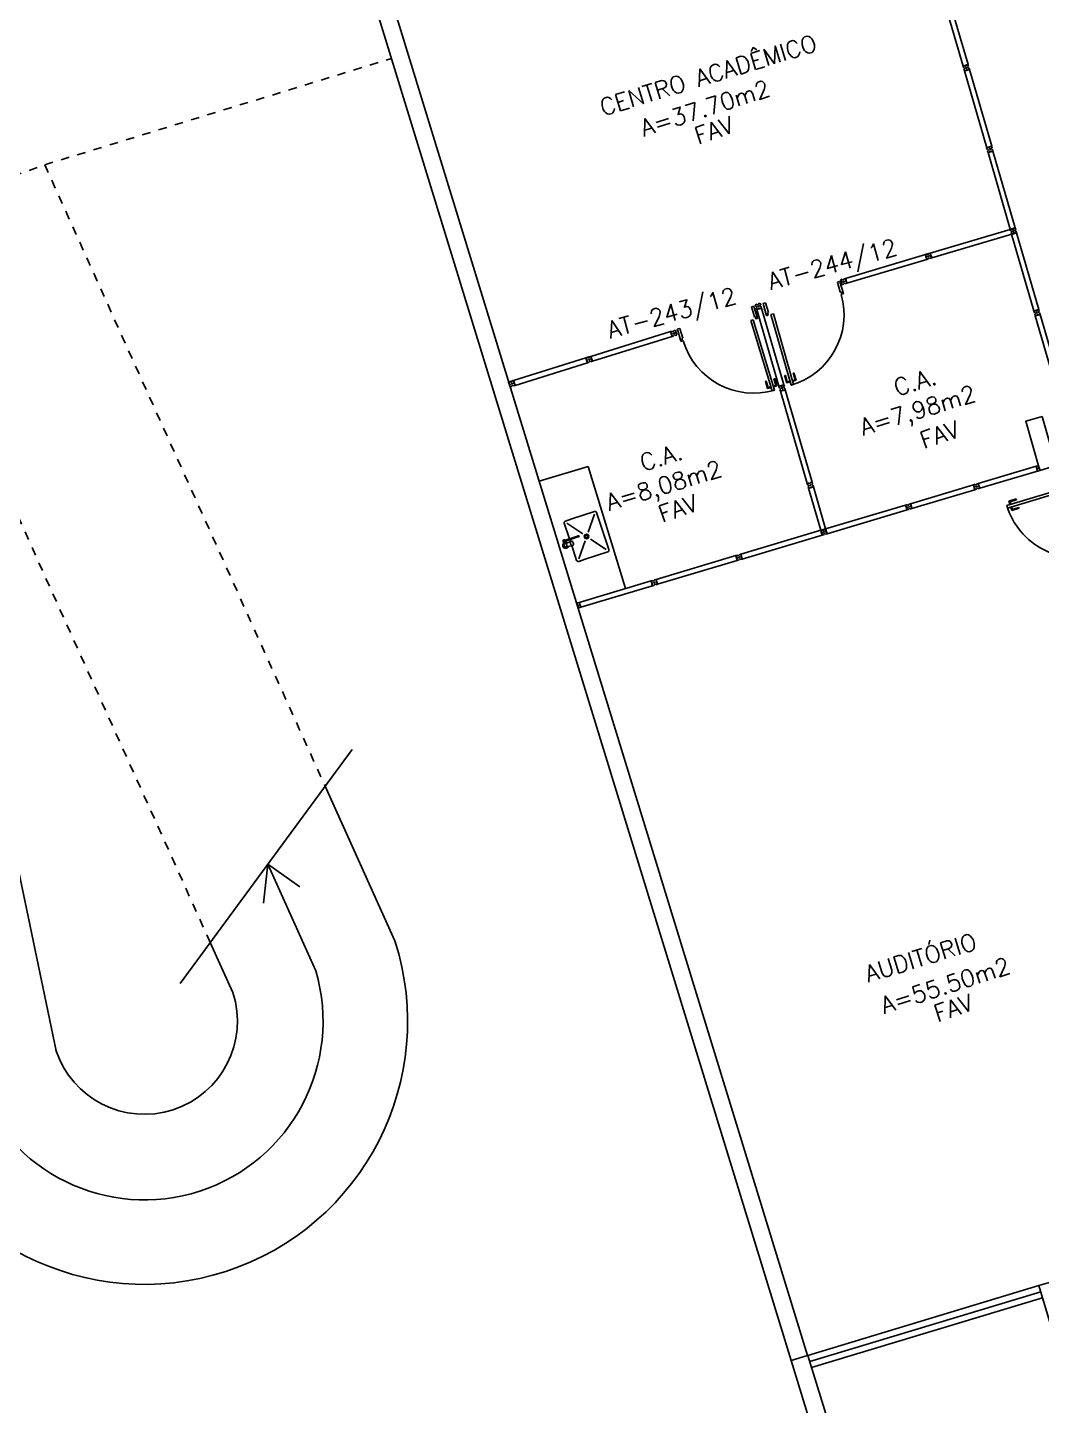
# Model space of a CAD drawing. Extents: x -165 to 137, y 302 to 416.
# Drawn here: x -127.13 to -115.2, y 318.65 to 334.86 of the extents above; entities that cross this region are included whole.
import ezdxf
from ezdxf.enums import TextEntityAlignment as Align

# ---------------------------------------------------------------- set-up
doc = ezdxf.new("R2010")
doc.units = 0
doc.header["$LTSCALE"] = 0.02
doc.header["$MEASUREMENT"] = 0
doc.linetypes.add('HIDDEN2', pattern=[0.1875, 0.125, -0.0625])
doc.layers.get('0').update_dxf_attribs({"linetype": 'CONTINUOUS'})
doc.layers.get('DEFPOINTS').update_dxf_attribs({"linetype": 'CONTINUOUS'})
for name, color, linetype in [('ALV', 2, 'CONTINUOUS'), ('BANC', 2, 'CONTINUOUS'), ('CENTRO_DE_CUSTO', 1, 'CONTINUOUS'), ('DIV', 2, 'CONTINUOUS'), ('ESC', 1, 'CONTINUOUS'), ('ESQ', 1, 'CONTINUOUS'), ('ESTR', 3, 'CONTINUOUS'), ('PEÇAS', 1, 'CONTINUOUS'), ('PROJ1', 1, 'HIDDEN2'), ('TEXTO', 2, 'CONTINUOUS'), ('TEXTO-ENDEREÇO', 2, 'CONTINUOUS'), ('USO1', 2, 'CONTINUOUS'), ('ÁREA', 2, 'CONTINUOUS')]:
    doc.layers.add(name, color=color, linetype=linetype)
doc.styles.add('1', font='romans.shx', dxfattribs={"height": 1.1})
doc.styles.add('UNB-100', font='simplex.shx', dxfattribs={"height": 0.2})
doc.styles.add('UNB-100-1', font='simplex.shx', dxfattribs={"height": 0.2})
doc.dimstyles.new('1-600', dxfattribs={"dimtxt": 1.1, "dimasz": 2.5, "dimexe": 2, "dimexo": 4, "dimgap": 0.2, "dimtad": 1, "dimdec": 0, "dimzin": 4, "dimdsep": 46, "dimlunit": 6, "dimtxsty": '1', "dimblk1": 'NONE', "dimblk2": 'NONE', "dimsah": 1, "dimcen": 0, "dimclrd": 2, "dimclre": 2, "dimclrt": 2, "dimadec": 0, "dimazin": 0, "dimtfac": 1, "dimtdec": 0, "dimtmove": 2, "dimatfit": 3, "dimldrblk": 'NONE', "dimfxl": 0, "dimtolj": 1, "dimtzin": 0, "dimarcsym": 0})

# ---------------------------------------------------------------- blocks, each defined once
blk = doc.blocks.new('PILINT-TTC')
for points in [[(0.2, -0.009), (0.191, -0.208), (-0.009, -0.2), (0, 0)], [(0.799, -0.034), (0.791, -0.234), (0.991, -0.242), (0.999, -0.043)], [(-0.157, -8.391), (-0.183, -8.99), (-0.383, -8.982), (-0.357, -8.382)], [(0.442, -8.416), (0.417, -9.016), (0.617, -9.024), (0.642, -8.425)]]:
    blk.add_lwpolyline(points, close=True)
blk = doc.blocks.new('DIVMT-TTC')
for p, q in [((-0.03, 0.03), (-0.03, 0.006)), ((-0.008, 0.03), (-0.03, 0.03)), ((-0.0185, 0.006), (-0.03, 0.006)), ((-0.0185, -0.006), (-0.0185, 0.006)), ((-0.008, 0.03), (-0.008, 0.02)), ((-0.008, 0.02), (0.008, 0.02)), ((-0.0051, 0), (0.0051, 0)), ((0.0051, 0), (-0.0051, 0)), ((-0.0051, 0), (0.0051, 0)), ((0, -0.0051), (0, 0.0051)), ((0, 0.0051), (0, -0.0051)), ((0.008, 0.03), (0.008, 0.02)), ((0.008, 0.03), (0.03, 0.03)), ((0.0205, 0.006), (0.03, 0.006)), ((0.0205, -0.006), (0.0205, 0.006)), ((0.0205, 0.006), (0.0205, -0.006)), ((0.0205, 0.006), (0.03, 0.006)), ((0.97, 0.03), (0.03, 0.03)), ((0.03, 0.006), (0.03, 0.03)), ((0.03, -0.03), (0.03, 0.03)), ((0.03, -0.005), (0.03, 0.005)), ((0.97, -0.03), (0.97, 0.03)), ((0.97, 0.03), (0.97, 0.009)), ((0.97, 0.009), (0.97, 0.027)), ((0.9795, 0.006), (0.97, 0.006)), ((0.97, -0.005), (0.97, 0.005)), ((0.9795, 0.006), (0.9795, -0.006)), ((1.0051, 0), (0.9949, 0)), ((1, 0.0051), (1, -0.0051)), ((-0.0185, -0.006), (-0.03, -0.006)), ((-0.03, -0.03), (-0.03, -0.006)), ((-0.008, -0.03), (-0.03, -0.03)), ((-0.008, -0.03), (-0.008, -0.02)), ((-0.008, -0.02), (0.008, -0.02)), ((0.008, -0.03), (0.008, -0.02)), ((0.008, -0.03), (0.03, -0.03)), ((0.0205, -0.006), (0.03, -0.006)), ((0.0205, -0.006), (0.03, -0.006)), ((0.03, -0.006), (0.03, -0.03)), ((0.97, -0.03), (0.03, -0.03)), ((0.9795, -0.006), (0.97, -0.006)), ((0.97, -0.009), (0.97, -0.027))]:
    blk.add_line(p, q)
blk = doc.blocks.new('PDV2D-TTC')
at = {"layer": 'DIV'}
for p, q in [((0.03, 0.05), (0.06, 0.05)), ((0.03, 0.035), (0.03, 0.05)), ((0.03, -0.035), (0.03, 0.035)), ((0.06, 0.05), (0.06, -0.02)), ((0.941, 0.05), (0.941, -0.02)), ((0.971, 0.05), (0.941, 0.05)), ((0.971, 0.035), (0.971, 0.05)), ((0.971, -0.035), (0.971, 0.035)), ((0.03, -0.05), (0.03, -0.035)), ((0.05, -0.05), (0.03, -0.05)), ((0.05, -0.02), (0.06, -0.02)), ((0.05, -0.02), (0.05, -0.05)), ((0.079, -0.05), (0.109, -0.05)), ((0.079, -0.05), (0.079, -0.965)), ((0.109, -0.05), (0.109, -0.965)), ((0.951, -0.02), (0.941, -0.02)), ((0.951, -0.02), (0.951, -0.05)), ((0.951, -0.05), (0.971, -0.05)), ((0.971, -0.05), (0.971, -0.035)), ((0.109, -0.965), (0.079, -0.965))]:
    blk.add_line(p, q, dxfattribs=at)
at = {"layer": 'DIV', "color": 1}
for p, q in [((0.036, -0.925), (0.036, -0.835)), ((0.046, -0.835), (0.036, -0.835)), ((0.036, -0.925), (0.076, -0.925)), ((0.046, -0.915), (0.046, -0.835)), ((0.046, -0.915), (0.076, -0.915)), ((0.141, -0.915), (0.111, -0.915)), ((0.151, -0.925), (0.111, -0.925)), ((0.141, -0.915), (0.141, -0.835)), ((0.141, -0.835), (0.151, -0.835)), ((0.151, -0.925), (0.151, -0.835))]:
    blk.add_line(p, q, dxfattribs=at)
blk.add_arc((0.076, -0.1), 0.865, 270, 3.3214, dxfattribs=at)
blk = doc.blocks.new('MTT-TTC')
for p, q in [((-0.008, 0.03), (-0.03, 0.03)), ((-0.03, 0.03), (-0.03, 0.006)), ((-0.0185, 0.006), (-0.03, 0.006)), ((-0.0185, -0.006), (-0.0185, 0.006)), ((-0.008, 0.03), (-0.008, 0.02)), ((-0.008, 0.02), (0.008, 0.02)), ((-0.0051, 0), (0.0051, 0)), ((0, -0.0051), (0, 0.0051)), ((0.008, 0.03), (0.03, 0.03)), ((0.008, 0.03), (0.008, 0.02)), ((0.0205, -0.006), (0.0205, 0.006)), ((0.0205, 0.006), (0.03, 0.006)), ((0.03, 0.006), (0.03, 0.03)), ((-0.03, -0.03), (-0.03, -0.006)), ((-0.0185, -0.006), (-0.03, -0.006)), ((-0.008, -0.03), (-0.03, -0.03)), ((-0.008, -0.02), (0.008, -0.02)), ((-0.008, -0.03), (-0.008, -0.02)), ((0.008, -0.03), (0.008, -0.02)), ((0.008, -0.03), (0.03, -0.03)), ((0.0205, -0.006), (0.03, -0.006)), ((0.03, -0.006), (0.03, -0.03))]:
    blk.add_line(p, q)
blk = doc.blocks.new('*D82')
at = {"layer": 'DEFPOINTS', "color": 0, "transparency": 16777216}
for p in [(-88.708, 326.864), (-88.392, 325.397), (-118.151, 319.174), (-117.711, 317.74), (-96.685, 316.811)]:
    blk.add_point(p, dxfattribs=at)
at = {"layer": 'USO1', "color": 2, "lineweight": -2, "transparency": 16777216}
for p, q in [((-87.548, 321.488), (-86.598, 317.087)), ((-116.538, 313.916), (-115.22, 309.621))]:
    blk.add_line(p, q, dxfattribs=at)
blk.add_arc((-13.266, -22.624), 349.536, 102.18129, 107.05934, dxfattribs=at)
at = {"layer": 'USO1', "color": 2, "transparency": 16777216, "insert": (-101.729, 316.497), "char_height": 1.1, "attachment_point": 5, "rotation": 14.6203, "style": '1'}
blk.add_mtext('\\A1;Agronomia e Veterinária', dxfattribs=at)
blk = doc.blocks.new('_NONE')
at = {"color": 0, "linetype": 'ByBlock'}
blk.add_circle((0, 0), 0.25, dxfattribs=at)
blk = doc.blocks.new('PDV1E-TTC')
at = {"layer": 'DIV'}
for p, q in [((-0.94, 0.075), (-0.91, 0.075)), ((-0.94, 0.06), (-0.94, 0.075)), ((-0.94, -0.06), (-0.94, 0.06)), ((-0.91, 0.075), (-0.91, -0.045)), ((0, 0.075), (-0.03, 0.075)), ((-0.03, 0.075), (-0.03, -0.045)), ((0, 0.06), (0, 0.075)), ((0, -0.06), (0, 0.06)), ((0, 0), (0.012, 0)), ((-0.94, -0.075), (-0.94, -0.06)), ((-0.92, -0.075), (-0.94, -0.075)), ((-0.92, -0.045), (-0.92, -0.075)), ((-0.92, -0.045), (-0.91, -0.045)), ((-0.082, -0.075), (-0.082, -0.94)), ((-0.052, -0.075), (-0.082, -0.075)), ((-0.052, -0.075), (-0.052, -0.94)), ((-0.02, -0.045), (-0.03, -0.045)), ((-0.02, -0.045), (-0.02, -0.075)), ((-0.02, -0.075), (0, -0.075)), ((0, -0.075), (0, -0.06)), ((-0.082, -0.94), (-0.052, -0.94))]:
    blk.add_line(p, q, dxfattribs=at)
at = {"layer": 'DIV', "color": 1}
for p, q in [((-0.114, -0.81), (-0.124, -0.81)), ((-0.124, -0.9), (-0.124, -0.81)), ((-0.114, -0.89), (-0.114, -0.81)), ((-0.019, -0.81), (-0.009, -0.81)), ((-0.019, -0.89), (-0.019, -0.81)), ((-0.009, -0.9), (-0.009, -0.81)), ((-0.124, -0.9), (-0.084, -0.9)), ((-0.114, -0.89), (-0.084, -0.89)), ((-0.019, -0.89), (-0.049, -0.89)), ((-0.009, -0.9), (-0.049, -0.9))]:
    blk.add_line(p, q, dxfattribs=at)
blk.add_arc((-0.048, -0.075), 0.865, 180, 270, dxfattribs=at)
blk = doc.blocks.new('INOXA1-P-TTC')
for p, q in [((0.12, 0.23), (0.12, 0.047)), ((0.22, 0.25), (0.14, 0.25)), ((0.15, 0.22), (0.287, 0.043)), ((0.5, 0.25), (0.22, 0.25)), ((0.353, 0.043), (0.49, 0.22)), ((0.52, 0.23), (0.52, -0.23)), ((0.043, 0.008), (0.043, -0.022)), ((0.062, 0.04), (0.071, 0.04)), ((0.131, 0.048), (0.076, 0.043)), ((0.131, -0.002), (0.076, 0.003)), ((0.22, -0.027), (0.054, -0.027)), ((0.22, -0.037), (0.054, -0.037)), ((0.063, -0.003), (0.063, -0.021)), ((0.12, -0.001), (0.12, -0.027)), ((0.12, -0.037), (0.12, -0.23)), ((0.15, -0.22), (0.287, -0.043)), ((0.231, -0.027), (0.22, -0.027)), ((0.231, -0.037), (0.22, -0.037)), ((0.353, -0.043), (0.49, -0.22)), ((0.22, -0.25), (0.14, -0.25)), ((0.5, -0.25), (0.22, -0.25))]:
    blk.add_line(p, q)
blk.add_lwpolyline([(0.076, 0.003), (0.072, 0.004), (0.069, 0.009), (0.067, 0.015), (0.066, 0.023), (0.067, 0.031), (0.069, 0.037), (0.072, 0.042), (0.076, 0.043)])
blk.add_lwpolyline([(0.131, 0.048), (0.137, 0.046), (0.143, 0.041), (0.147, 0.033), (0.148, 0.023), (0.147, 0.013), (0.143, 0.006), (0.137, 0), (0.131, -0.002), (0.125, 0), (0.119, 0.006), (0.115, 0.013), (0.114, 0.023), (0.115, 0.033), (0.119, 0.041), (0.125, 0.046)], close=True)
for radius in [0.0266, 0.0163]:
    blk.add_circle((0.32, 0), radius)
for centre, radius, start, end in [((0.14, 0.23), 0.02, 90, 180), ((0.5, 0.23), 0.02, 360, 90), ((0.054, 0.023), 0.0349, 36.1705, 252.2568), ((0.054, 0.023), 0.0189, 62.7367, 235.7375), ((0.073, -0.003), 0.01, 102.8285, 180), ((0.054, 0.023), 0.0349, 285.5373, 323.9987), ((0.054, -0.032), 0.0145, 20.161, 339.839), ((0.054, -0.032), 0.005, 90.0037, 269.9963), ((0.231, -0.032), 0.00738, 222.6559, 137.3441), ((0.231, -0.032), 0.005, 269.9935, 90.0065), ((0.14, -0.23), 0.02, 180, 270), ((0.5, -0.23), 0.02, 270, 360)]:
    blk.add_arc(centre, radius, start, end)
blk = doc.blocks.new('*D66')
at = {"layer": 'DEFPOINTS', "color": 0, "transparency": 16777216}
for p in [(-118.145, 319.174), (-117.705, 317.74), (-140.919, 311.386), (-140.407, 309.976), (-123.322, 309.152)]:
    blk.add_point(p, dxfattribs=at)
at = {"layer": 'USO1', "color": 2, "lineweight": -2, "transparency": 16777216}
for p, q in [((-116.531, 313.916), (-115.212, 309.618)), ((-139.041, 306.216), (-137.56, 302.137))]:
    blk.add_line(p, q, dxfattribs=at)
blk.add_arc((21.32, -135.312), 467.408, 107.05934, 109.96086, dxfattribs=at)
at = {"layer": 'USO1', "color": 2, "transparency": 16777216, "insert": (-127.306, 308.627), "char_height": 1.1, "attachment_point": 5, "rotation": 18.5101, "style": '1'}
blk.add_mtext('\\A1;Entrada Sul', dxfattribs=at)

msp = doc.modelspace()

# ---------------------------------------------------------------- linework, layer by layer
at = {"layer": 'ALV'}
for p, q in [((-118.145, 319.174), (-123.481, 336.564)), ((-117.954, 319.233), (-123.29, 336.623))]:
    msp.add_line(p, q, dxfattribs=at)
at = {"layer": 'BANC'}
for p, q in [((-120.535, 329.692), (-121.11, 329.52)), ((-120.095, 328.258), (-120.535, 329.692))]:
    msp.add_line(p, q, dxfattribs=at)
at = {"layer": 'DIV'}
for p, q in [((-115.568, 332.483), (-116.51, 332.204)), ((-115.551, 332.426), (-116.493, 332.147)), ((-116.567, 332.187), (-117.507, 331.907)), ((-116.567, 332.187), (-116.51, 332.205)), ((-116.546, 332.194), (-116.567, 332.187)), ((-116.567, 332.187), (-116.56, 332.164)), ((-116.567, 332.187), (-116.561, 332.167)), ((-116.55, 332.13), (-116.567, 332.187)), ((-116.561, 332.167), (-116.566, 332.184)), ((-116.547, 332.193), (-116.564, 332.188)), ((-116.546, 332.194), (-116.543, 332.184)), ((-116.542, 332.185), (-116.544, 332.194)), ((-116.543, 332.194), (-116.534, 332.197)), ((-116.543, 332.184), (-116.528, 332.189)), ((-116.53, 332.189), (-116.542, 332.185)), ((-116.53, 332.189), (-116.533, 332.198)), ((-116.531, 332.198), (-116.51, 332.204)), ((-116.531, 332.198), (-116.528, 332.189)), ((-116.528, 332.162), (-116.531, 332.172)), ((-116.531, 332.172), (-116.528, 332.162)), ((-116.528, 332.162), (-116.531, 332.172)), ((-116.531, 332.172), (-116.528, 332.162)), ((-116.51, 332.205), (-116.53, 332.199)), ((-116.53, 332.199), (-116.513, 332.204)), ((-116.512, 332.179), (-116.503, 332.181)), ((-116.512, 332.179), (-116.503, 332.181)), ((-116.512, 332.179), (-116.509, 332.167)), ((-116.509, 332.167), (-116.512, 332.179)), ((-116.493, 332.147), (-116.51, 332.204)), ((-116.503, 332.181), (-116.51, 332.204)), ((-116.509, 332.167), (-116.499, 332.17)), ((-116.509, 332.167), (-116.499, 332.17)), ((-116.5, 332.171), (-116.503, 332.181)), ((-116.499, 332.17), (-116.493, 332.147)), ((-116.55, 332.13), (-117.49, 331.849)), ((-116.549, 332.168), (-116.56, 332.164)), ((-116.551, 332.167), (-116.56, 332.164)), ((-116.557, 332.154), (-116.56, 332.163)), ((-116.546, 332.156), (-116.557, 332.153)), ((-116.548, 332.156), (-116.557, 332.153)), ((-116.55, 332.13), (-116.557, 332.153)), ((-116.556, 332.15), (-116.551, 332.133)), ((-116.551, 332.167), (-116.548, 332.156)), ((-116.529, 332.136), (-116.55, 332.13)), ((-116.546, 332.156), (-116.549, 332.168)), ((-116.525, 332.169), (-116.535, 332.166)), ((-116.535, 332.166), (-116.525, 332.169)), ((-116.525, 332.169), (-116.535, 332.166)), ((-116.535, 332.166), (-116.525, 332.169)), ((-116.525, 332.169), (-116.535, 332.166)), ((-116.532, 332.146), (-116.517, 332.15)), ((-116.529, 332.136), (-116.532, 332.146)), ((-116.514, 332.141), (-116.517, 332.15)), ((-116.514, 332.141), (-116.493, 332.147)), ((-117.544, 331.896), (-117.565, 331.889)), ((-117.565, 331.889), (-117.558, 331.866)), ((-117.565, 331.889), (-117.559, 331.869)), ((-117.548, 331.832), (-117.565, 331.889)), ((-117.559, 331.869), (-117.564, 331.887)), ((-117.547, 331.87), (-117.558, 331.866)), ((-117.549, 331.869), (-117.558, 331.866)), ((-117.555, 331.856), (-117.558, 331.865)), ((-117.543, 331.858), (-117.554, 331.855)), ((-117.545, 331.858), (-117.554, 331.855)), ((-117.548, 331.832), (-117.554, 331.855)), ((-117.554, 331.852), (-117.548, 331.835)), ((-117.549, 331.869), (-117.545, 331.858)), ((-117.543, 331.858), (-117.547, 331.87)), ((-117.544, 331.896), (-117.541, 331.886)), ((-117.541, 331.886), (-117.525, 331.891)), ((-117.532, 331.868), (-117.522, 331.871)), ((-117.522, 331.871), (-117.532, 331.868)), ((-117.532, 331.868), (-117.522, 331.871)), ((-117.522, 331.871), (-117.532, 331.868)), ((-117.529, 331.874), (-117.526, 331.864)), ((-117.526, 331.864), (-117.529, 331.874)), ((-117.529, 331.874), (-117.526, 331.864)), ((-117.529, 331.848), (-117.514, 331.852)), ((-117.526, 331.838), (-117.529, 331.848)), ((-117.528, 331.9), (-117.507, 331.907)), ((-117.528, 331.9), (-117.525, 331.891)), ((-117.511, 331.843), (-117.514, 331.852)), ((-117.511, 331.843), (-117.49, 331.849)), ((-117.509, 331.881), (-117.5, 331.884)), ((-117.509, 331.881), (-117.5, 331.884)), ((-117.509, 331.881), (-117.506, 331.869)), ((-117.506, 331.869), (-117.509, 331.881)), ((-117.49, 331.849), (-117.507, 331.907)), ((-117.5, 331.884), (-117.507, 331.907)), ((-117.506, 331.869), (-117.497, 331.872)), ((-117.506, 331.869), (-117.497, 331.872)), ((-117.497, 331.873), (-117.5, 331.883)), ((-117.497, 331.872), (-117.49, 331.849)), ((-117.526, 331.838), (-117.548, 331.832)), ((-115.291, 331.523), (-115.268, 331.53)), ((-115.285, 331.502), (-115.291, 331.523)), ((-115.265, 331.518), (-115.268, 331.53)), ((-115.265, 331.518), (-115.254, 331.522)), ((-115.234, 331.54), (-115.257, 331.533)), ((-115.254, 331.522), (-115.257, 331.533)), ((-115.228, 331.518), (-115.234, 331.54)), ((-115.285, 331.502), (-115.276, 331.505)), ((-115.281, 331.486), (-115.271, 331.489)), ((-115.281, 331.486), (-115.275, 331.465)), ((-115.276, 331.505), (-115.271, 331.489)), ((-115.275, 331.465), (-115.217, 331.482)), ((-115.252, 331.472), (-115.275, 331.465)), ((-114.959, 330.38), (-115.275, 331.465)), ((-115.249, 331.504), (-115.259, 331.501)), ((-115.259, 331.501), (-115.249, 331.504)), ((-115.256, 331.507), (-115.253, 331.498)), ((-115.253, 331.498), (-115.256, 331.507)), ((-115.256, 331.507), (-115.253, 331.498)), ((-115.243, 331.484), (-115.254, 331.481)), ((-115.254, 331.481), (-115.243, 331.484)), ((-115.254, 331.481), (-115.252, 331.472)), ((-115.254, 331.481), (-115.252, 331.472)), ((-115.251, 331.472), (-115.241, 331.475)), ((-115.243, 331.484), (-115.24, 331.475)), ((-115.243, 331.484), (-115.24, 331.475)), ((-115.24, 331.475), (-115.217, 331.482)), ((-115.228, 331.518), (-115.237, 331.516)), ((-115.237, 331.516), (-115.233, 331.5)), ((-115.223, 331.503), (-115.233, 331.5)), ((-115.223, 331.503), (-115.217, 331.482)), ((-114.901, 330.397), (-115.217, 331.482)), ((-120.502, 330.989), (-119.565, 331.28)), ((-120.484, 330.932), (-119.547, 331.222)), ((-119.544, 331.286), (-119.565, 331.28)), ((-119.547, 331.222), (-119.565, 331.28)), ((-119.558, 331.257), (-119.565, 331.28)), ((-119.549, 331.26), (-119.558, 331.257)), ((-119.549, 331.26), (-119.558, 331.257)), ((-119.555, 331.246), (-119.558, 331.256)), ((-119.546, 331.248), (-119.555, 331.245)), ((-119.546, 331.248), (-119.555, 331.245)), ((-119.555, 331.245), (-119.547, 331.222)), ((-119.549, 331.26), (-119.546, 331.248)), ((-119.546, 331.248), (-119.549, 331.26)), ((-119.526, 331.229), (-119.547, 331.222)), ((-119.544, 331.286), (-119.541, 331.277)), ((-119.526, 331.282), (-119.541, 331.277)), ((-119.523, 331.262), (-119.533, 331.259)), ((-119.533, 331.259), (-119.523, 331.262)), ((-119.523, 331.262), (-119.533, 331.259)), ((-119.533, 331.259), (-119.523, 331.262)), ((-119.529, 331.291), (-119.508, 331.298)), ((-119.529, 331.291), (-119.526, 331.282)), ((-119.529, 331.265), (-119.526, 331.255)), ((-119.526, 331.255), (-119.529, 331.265)), ((-119.529, 331.265), (-119.526, 331.255)), ((-119.514, 331.243), (-119.529, 331.239)), ((-119.526, 331.229), (-119.529, 331.239)), ((-119.511, 331.234), (-119.514, 331.243)), ((-119.512, 331.271), (-119.501, 331.275)), ((-119.508, 331.26), (-119.512, 331.271)), ((-119.511, 331.234), (-119.49, 331.24)), ((-119.51, 331.272), (-119.501, 331.275)), ((-119.51, 331.272), (-119.506, 331.26)), ((-119.508, 331.298), (-119.501, 331.275)), ((-119.508, 331.298), (-119.502, 331.278)), ((-119.49, 331.24), (-119.508, 331.298)), ((-119.508, 331.26), (-119.497, 331.263)), ((-119.502, 331.278), (-119.507, 331.295)), ((-119.506, 331.26), (-119.497, 331.263)), ((-119.498, 331.264), (-119.501, 331.274)), ((-119.49, 331.24), (-119.497, 331.263)), ((-119.496, 331.26), (-119.491, 331.243)), ((-121.411, 330.704), (-120.559, 330.971)), ((-121.394, 330.647), (-120.542, 330.914)), ((-120.502, 330.989), (-120.559, 330.971)), ((-120.538, 330.978), (-120.559, 330.971)), ((-120.559, 330.971), (-120.539, 330.977)), ((-120.542, 330.914), (-120.559, 330.971)), ((-120.552, 330.948), (-120.559, 330.971)), ((-120.539, 330.977), (-120.557, 330.972)), ((-120.543, 330.951), (-120.552, 330.948)), ((-120.543, 330.951), (-120.552, 330.948)), ((-120.549, 330.938), (-120.552, 330.947)), ((-120.54, 330.94), (-120.549, 330.937)), ((-120.54, 330.94), (-120.549, 330.937)), ((-120.549, 330.937), (-120.542, 330.914)), ((-120.543, 330.951), (-120.54, 330.94)), ((-120.54, 330.94), (-120.543, 330.951)), ((-120.521, 330.92), (-120.542, 330.914)), ((-120.538, 330.978), (-120.535, 330.968)), ((-120.526, 330.982), (-120.536, 330.979)), ((-120.534, 330.969), (-120.536, 330.978)), ((-120.52, 330.973), (-120.535, 330.968)), ((-120.534, 330.969), (-120.522, 330.973)), ((-120.527, 330.95), (-120.517, 330.953)), ((-120.517, 330.953), (-120.527, 330.95)), ((-120.527, 330.95), (-120.517, 330.953)), ((-120.517, 330.953), (-120.527, 330.95)), ((-120.527, 330.95), (-120.517, 330.953)), ((-120.522, 330.973), (-120.525, 330.982)), ((-120.508, 330.935), (-120.524, 330.93)), ((-120.521, 330.92), (-120.524, 330.93)), ((-120.523, 330.982), (-120.502, 330.989)), ((-120.523, 330.982), (-120.52, 330.973)), ((-120.52, 330.947), (-120.523, 330.956)), ((-120.523, 330.956), (-120.52, 330.947)), ((-120.52, 330.947), (-120.523, 330.956)), ((-120.523, 330.956), (-120.52, 330.947)), ((-120.522, 330.983), (-120.505, 330.988)), ((-120.505, 330.925), (-120.508, 330.935)), ((-120.506, 330.963), (-120.495, 330.966)), ((-120.502, 330.951), (-120.506, 330.963)), ((-120.505, 330.925), (-120.484, 330.932)), ((-120.504, 330.963), (-120.495, 330.966)), ((-120.504, 330.963), (-120.501, 330.952)), ((-120.502, 330.989), (-120.495, 330.966)), ((-120.502, 330.989), (-120.496, 330.969)), ((-120.484, 330.932), (-120.502, 330.989)), ((-120.502, 330.951), (-120.491, 330.955)), ((-120.496, 330.969), (-120.501, 330.986)), ((-120.501, 330.952), (-120.491, 330.955)), ((-120.492, 330.956), (-120.495, 330.965)), ((-120.484, 330.932), (-120.491, 330.955)), ((-120.491, 330.952), (-120.485, 330.935)), ((-121.411, 330.704), (-121.469, 330.687)), ((-121.469, 330.687), (-121.449, 330.693)), ((-121.448, 330.693), (-121.469, 330.687)), ((-121.451, 330.629), (-121.469, 330.687)), ((-121.462, 330.664), (-121.469, 330.687)), ((-121.449, 330.693), (-121.466, 330.688)), ((-121.452, 330.667), (-121.462, 330.664)), ((-121.452, 330.667), (-121.462, 330.664)), ((-121.458, 330.653), (-121.461, 330.663)), ((-121.449, 330.655), (-121.458, 330.652)), ((-121.449, 330.655), (-121.458, 330.652)), ((-121.458, 330.652), (-121.451, 330.629)), ((-121.452, 330.667), (-121.449, 330.655)), ((-121.449, 330.655), (-121.452, 330.667)), ((-121.43, 330.636), (-121.451, 330.629)), ((-121.448, 330.693), (-121.445, 330.684)), ((-121.443, 330.685), (-121.446, 330.694)), ((-121.435, 330.697), (-121.445, 330.694)), ((-121.429, 330.688), (-121.445, 330.684)), ((-121.443, 330.685), (-121.431, 330.688)), ((-121.436, 330.665), (-121.426, 330.668)), ((-121.426, 330.668), (-121.436, 330.665)), ((-121.436, 330.665), (-121.426, 330.668)), ((-121.426, 330.668), (-121.436, 330.665)), ((-121.436, 330.665), (-121.426, 330.668)), ((-121.431, 330.688), (-121.434, 330.697)), ((-121.43, 330.662), (-121.433, 330.672)), ((-121.433, 330.672), (-121.43, 330.662)), ((-121.43, 330.662), (-121.433, 330.672)), ((-121.433, 330.672), (-121.43, 330.662)), ((-121.418, 330.65), (-121.433, 330.645)), ((-121.43, 330.636), (-121.433, 330.645)), ((-121.432, 330.698), (-121.411, 330.704)), ((-121.432, 330.698), (-121.429, 330.688)), ((-121.431, 330.698), (-121.414, 330.704)), ((-121.415, 330.641), (-121.418, 330.65)), ((-121.415, 330.678), (-121.404, 330.682)), ((-121.412, 330.667), (-121.415, 330.678)), ((-121.415, 330.641), (-121.394, 330.647)), ((-121.413, 330.679), (-121.404, 330.682)), ((-121.413, 330.679), (-121.41, 330.667)), ((-121.412, 330.667), (-121.401, 330.67)), ((-121.411, 330.704), (-121.404, 330.682)), ((-121.411, 330.704), (-121.405, 330.684)), ((-121.394, 330.647), (-121.411, 330.704)), ((-121.405, 330.684), (-121.41, 330.702)), ((-121.41, 330.667), (-121.401, 330.67)), ((-121.401, 330.671), (-121.404, 330.681)), ((-121.394, 330.647), (-121.401, 330.67)), ((-121.4, 330.667), (-121.394, 330.65)), ((-118.289, 330.637), (-118.266, 330.644)), ((-118.283, 330.616), (-118.289, 330.637)), ((-118.283, 330.616), (-118.274, 330.619)), ((-118.279, 330.6), (-118.269, 330.603)), ((-118.279, 330.6), (-118.273, 330.579)), ((-118.274, 330.619), (-118.269, 330.603)), ((-118.273, 330.579), (-118.215, 330.596)), ((-118.249, 330.586), (-118.273, 330.579)), ((-117.957, 329.494), (-118.273, 330.579)), ((-118.263, 330.633), (-118.266, 330.644)), ((-118.263, 330.633), (-118.251, 330.636)), ((-118.247, 330.618), (-118.257, 330.615)), ((-118.257, 330.615), (-118.247, 330.618)), ((-118.232, 330.654), (-118.255, 330.647)), ((-118.251, 330.636), (-118.255, 330.647)), ((-118.254, 330.621), (-118.251, 330.612)), ((-118.251, 330.612), (-118.254, 330.621)), ((-118.254, 330.621), (-118.251, 330.612)), ((-118.241, 330.598), (-118.252, 330.595)), ((-118.252, 330.595), (-118.241, 330.598)), ((-118.252, 330.595), (-118.249, 330.586)), ((-118.252, 330.595), (-118.249, 330.586)), ((-118.249, 330.586), (-118.239, 330.589)), ((-118.241, 330.598), (-118.238, 330.589)), ((-118.241, 330.598), (-118.238, 330.589)), ((-118.238, 330.589), (-118.215, 330.596)), ((-118.226, 330.633), (-118.235, 330.63)), ((-118.235, 330.63), (-118.231, 330.614)), ((-118.226, 330.633), (-118.232, 330.654)), ((-118.221, 330.617), (-118.231, 330.614)), ((-118.221, 330.617), (-118.215, 330.596)), ((-117.899, 329.511), (-118.215, 330.596)), ((-115.264, 329.697), (-115.945, 329.494)), ((-115.247, 329.639), (-115.928, 329.437)), ((-115.243, 329.702), (-115.264, 329.696)), ((-115.247, 329.639), (-115.264, 329.697)), ((-115.264, 329.697), (-115.258, 329.676)), ((-115.264, 329.696), (-115.247, 329.638)), ((-115.258, 329.676), (-115.264, 329.694)), ((-115.258, 329.675), (-115.263, 329.693)), ((-115.249, 329.676), (-115.258, 329.674)), ((-115.248, 329.675), (-115.257, 329.673)), ((-115.254, 329.663), (-115.257, 329.673)), ((-115.257, 329.672), (-115.254, 329.662)), ((-115.25, 329.675), (-115.254, 329.673)), ((-115.245, 329.665), (-115.254, 329.662)), ((-115.245, 329.664), (-115.254, 329.661)), ((-115.253, 329.659), (-115.248, 329.642)), ((-115.253, 329.658), (-115.248, 329.641)), ((-115.247, 329.663), (-115.251, 329.662)), ((-115.249, 329.676), (-115.245, 329.665)), ((-115.245, 329.664), (-115.248, 329.675)), ((-115.248, 329.673), (-115.245, 329.666)), ((-115.226, 329.644), (-115.247, 329.638)), ((-115.243, 329.702), (-115.24, 329.692)), ((-115.233, 329.695), (-115.24, 329.692)), ((-115.233, 329.695), (-115.227, 329.675)), ((-115.222, 329.678), (-115.232, 329.675)), ((-115.222, 329.677), (-115.232, 329.674)), ((-115.229, 329.681), (-115.226, 329.671)), ((-115.229, 329.654), (-115.221, 329.656)), ((-115.226, 329.644), (-115.229, 329.654)), ((-115.228, 329.68), (-115.225, 329.67)), ((-115.227, 329.675), (-115.221, 329.656)), ((-117.957, 329.494), (-117.934, 329.501)), ((-117.951, 329.473), (-117.957, 329.494)), ((-117.951, 329.473), (-117.941, 329.476)), ((-117.946, 329.458), (-117.937, 329.46)), ((-117.946, 329.458), (-117.94, 329.437)), ((-117.941, 329.476), (-117.937, 329.46)), ((-117.882, 329.453), (-117.94, 329.437)), ((-117.917, 329.443), (-117.94, 329.437)), ((-117.94, 329.437), (-117.798, 328.944)), ((-117.93, 329.49), (-117.934, 329.501)), ((-117.919, 329.493), (-117.93, 329.49)), ((-117.915, 329.475), (-117.924, 329.472)), ((-117.924, 329.472), (-117.915, 329.475)), ((-117.899, 329.511), (-117.922, 329.504)), ((-117.919, 329.493), (-117.922, 329.504)), ((-117.921, 329.479), (-117.918, 329.469)), ((-117.918, 329.469), (-117.921, 329.479)), ((-117.921, 329.479), (-117.918, 329.469)), ((-117.908, 329.456), (-117.92, 329.452)), ((-117.92, 329.452), (-117.908, 329.456)), ((-117.92, 329.452), (-117.917, 329.443)), ((-117.92, 329.452), (-117.917, 329.443)), ((-117.906, 329.446), (-117.916, 329.444)), ((-117.908, 329.456), (-117.905, 329.447)), ((-117.908, 329.456), (-117.905, 329.447)), ((-117.905, 329.447), (-117.882, 329.453)), ((-117.893, 329.49), (-117.903, 329.487)), ((-117.903, 329.487), (-117.898, 329.472)), ((-117.893, 329.49), (-117.899, 329.511)), ((-117.889, 329.474), (-117.898, 329.472)), ((-117.889, 329.474), (-117.882, 329.453)), ((-117.882, 329.453), (-117.74, 328.96)), ((-116.002, 329.477), (-116.742, 329.256)), ((-115.985, 329.42), (-116.725, 329.199)), ((-115.981, 329.484), (-116.002, 329.477)), ((-116.002, 329.477), (-115.996, 329.457)), ((-116.002, 329.477), (-115.995, 329.454)), ((-115.985, 329.42), (-116.002, 329.477)), ((-115.996, 329.457), (-116.001, 329.474)), ((-115.984, 329.458), (-115.995, 329.454)), ((-115.986, 329.457), (-115.995, 329.454)), ((-115.992, 329.444), (-115.995, 329.453)), ((-115.981, 329.446), (-115.992, 329.443)), ((-115.983, 329.446), (-115.992, 329.443)), ((-115.985, 329.42), (-115.992, 329.443)), ((-115.991, 329.44), (-115.986, 329.423)), ((-115.986, 329.457), (-115.983, 329.446)), ((-115.964, 329.426), (-115.985, 329.42)), ((-115.981, 329.446), (-115.984, 329.458)), ((-115.981, 329.484), (-115.978, 329.474)), ((-115.978, 329.474), (-115.963, 329.479)), ((-115.97, 329.456), (-115.96, 329.459)), ((-115.96, 329.459), (-115.97, 329.456)), ((-115.97, 329.456), (-115.96, 329.459)), ((-115.96, 329.459), (-115.97, 329.456)), ((-115.967, 329.436), (-115.952, 329.44)), ((-115.964, 329.426), (-115.967, 329.436)), ((-115.966, 329.488), (-115.945, 329.494)), ((-115.966, 329.488), (-115.963, 329.479)), ((-115.963, 329.452), (-115.966, 329.462)), ((-115.966, 329.462), (-115.963, 329.452)), ((-115.966, 329.462), (-115.963, 329.452)), ((-115.949, 329.431), (-115.952, 329.44)), ((-115.949, 329.431), (-115.928, 329.437)), ((-115.947, 329.469), (-115.938, 329.471)), ((-115.947, 329.469), (-115.938, 329.471)), ((-115.944, 329.457), (-115.947, 329.469)), ((-115.947, 329.469), (-115.944, 329.457)), ((-115.938, 329.471), (-115.945, 329.494)), ((-115.928, 329.437), (-115.945, 329.494)), ((-115.944, 329.457), (-115.934, 329.46)), ((-115.944, 329.457), (-115.934, 329.46)), ((-115.935, 329.461), (-115.938, 329.471)), ((-115.934, 329.46), (-115.928, 329.437)), ((-116.763, 329.25), (-116.742, 329.256)), ((-116.725, 329.199), (-116.742, 329.256)), ((-116.735, 329.233), (-116.742, 329.256)), ((-116.8, 329.239), (-117.741, 328.96)), ((-116.782, 329.182), (-117.724, 328.903)), ((-116.778, 329.245), (-116.8, 329.239)), ((-116.8, 329.239), (-116.793, 329.216)), ((-116.8, 329.239), (-116.794, 329.219)), ((-116.782, 329.182), (-116.8, 329.239)), ((-116.794, 329.219), (-116.799, 329.236)), ((-116.782, 329.219), (-116.793, 329.216)), ((-116.784, 329.219), (-116.793, 329.216)), ((-116.79, 329.206), (-116.792, 329.215)), ((-116.778, 329.208), (-116.789, 329.205)), ((-116.78, 329.207), (-116.789, 329.205)), ((-116.782, 329.182), (-116.789, 329.205)), ((-116.788, 329.202), (-116.783, 329.185)), ((-116.784, 329.219), (-116.78, 329.207)), ((-116.778, 329.208), (-116.782, 329.219)), ((-116.761, 329.188), (-116.782, 329.182)), ((-116.778, 329.245), (-116.776, 329.236)), ((-116.776, 329.236), (-116.76, 329.24)), ((-116.767, 329.218), (-116.757, 329.22)), ((-116.757, 329.22), (-116.767, 329.218)), ((-116.767, 329.218), (-116.757, 329.22)), ((-116.757, 329.22), (-116.767, 329.218)), ((-116.764, 329.224), (-116.761, 329.214)), ((-116.761, 329.214), (-116.764, 329.224)), ((-116.764, 329.224), (-116.761, 329.214)), ((-116.764, 329.198), (-116.749, 329.202)), ((-116.761, 329.188), (-116.764, 329.198)), ((-116.763, 329.25), (-116.76, 329.24)), ((-116.746, 329.193), (-116.749, 329.202)), ((-116.746, 329.193), (-116.725, 329.199)), ((-116.744, 329.231), (-116.735, 329.233)), ((-116.744, 329.231), (-116.735, 329.233)), ((-116.744, 329.231), (-116.741, 329.219)), ((-116.741, 329.219), (-116.744, 329.231)), ((-116.741, 329.219), (-116.732, 329.222)), ((-116.741, 329.219), (-116.732, 329.222)), ((-116.732, 329.223), (-116.735, 329.232)), ((-116.732, 329.222), (-116.725, 329.199)), ((-117.798, 328.943), (-118.738, 328.662)), ((-117.798, 328.943), (-117.741, 328.96)), ((-117.74, 328.96), (-117.798, 328.944)), ((-117.777, 328.95), (-117.798, 328.943)), ((-117.775, 328.95), (-117.798, 328.944)), ((-117.792, 328.922), (-117.798, 328.944)), ((-117.798, 328.943), (-117.792, 328.92)), ((-117.798, 328.943), (-117.792, 328.923)), ((-117.781, 328.886), (-117.798, 328.943)), ((-117.792, 328.923), (-117.798, 328.94)), ((-117.778, 328.949), (-117.796, 328.944)), ((-117.783, 328.948), (-117.793, 328.945)), ((-117.783, 328.948), (-117.759, 328.954)), ((-117.777, 328.95), (-117.774, 328.94)), ((-117.773, 328.941), (-117.775, 328.95)), ((-117.772, 328.941), (-117.775, 328.95)), ((-117.772, 328.941), (-117.775, 328.95)), ((-117.774, 328.95), (-117.765, 328.953)), ((-117.774, 328.94), (-117.759, 328.945)), ((-117.761, 328.944), (-117.773, 328.941)), ((-117.772, 328.941), (-117.761, 328.944)), ((-117.761, 328.944), (-117.772, 328.941)), ((-117.761, 328.944), (-117.764, 328.954)), ((-117.761, 328.944), (-117.763, 328.954)), ((-117.761, 328.944), (-117.763, 328.954)), ((-117.76, 328.918), (-117.763, 328.928)), ((-117.763, 328.928), (-117.76, 328.918)), ((-117.76, 328.918), (-117.763, 328.928)), ((-117.763, 328.928), (-117.76, 328.918)), ((-117.762, 328.954), (-117.741, 328.96)), ((-117.762, 328.954), (-117.759, 328.945)), ((-117.741, 328.96), (-117.761, 328.954)), ((-117.761, 328.954), (-117.744, 328.96)), ((-117.734, 328.939), (-117.744, 328.936)), ((-117.739, 328.921), (-117.744, 328.936)), ((-117.743, 328.935), (-117.734, 328.937)), ((-117.743, 328.935), (-117.734, 328.937)), ((-117.743, 328.935), (-117.74, 328.923)), ((-117.74, 328.923), (-117.743, 328.935)), ((-117.724, 328.903), (-117.741, 328.96)), ((-117.734, 328.937), (-117.741, 328.96)), ((-117.734, 328.939), (-117.74, 328.96)), ((-117.731, 328.927), (-117.734, 328.936)), ((-117.781, 328.886), (-118.721, 328.605)), ((-117.792, 328.922), (-117.782, 328.925)), ((-117.781, 328.924), (-117.792, 328.92)), ((-117.782, 328.923), (-117.792, 328.92)), ((-117.788, 328.91), (-117.791, 328.919)), ((-117.777, 328.912), (-117.788, 328.909)), ((-117.779, 328.911), (-117.788, 328.909)), ((-117.781, 328.886), (-117.788, 328.909)), ((-117.787, 328.907), (-117.778, 328.91)), ((-117.787, 328.907), (-117.781, 328.886)), ((-117.787, 328.906), (-117.782, 328.889)), ((-117.785, 328.916), (-117.775, 328.919)), ((-117.775, 328.919), (-117.785, 328.916)), ((-117.778, 328.91), (-117.782, 328.925)), ((-117.782, 328.923), (-117.779, 328.911)), ((-117.777, 328.912), (-117.781, 328.924)), ((-117.779, 328.912), (-117.781, 328.922)), ((-117.781, 328.922), (-117.779, 328.912)), ((-117.779, 328.912), (-117.781, 328.922)), ((-117.781, 328.886), (-117.758, 328.893)), ((-117.76, 328.892), (-117.781, 328.886)), ((-117.756, 328.925), (-117.766, 328.922)), ((-117.766, 328.922), (-117.756, 328.925)), ((-117.756, 328.925), (-117.766, 328.922)), ((-117.766, 328.922), (-117.756, 328.925)), ((-117.756, 328.925), (-117.766, 328.922)), ((-117.763, 328.902), (-117.748, 328.906)), ((-117.76, 328.892), (-117.763, 328.902)), ((-117.75, 328.907), (-117.761, 328.904)), ((-117.761, 328.904), (-117.758, 328.893)), ((-117.75, 328.907), (-117.747, 328.896)), ((-117.745, 328.897), (-117.748, 328.906)), ((-117.724, 328.903), (-117.747, 328.896)), ((-117.745, 328.897), (-117.724, 328.903)), ((-117.74, 328.923), (-117.731, 328.926)), ((-117.74, 328.923), (-117.731, 328.926)), ((-117.73, 328.924), (-117.739, 328.921)), ((-117.731, 328.926), (-117.724, 328.903)), ((-117.73, 328.924), (-117.724, 328.903)), ((-118.796, 328.645), (-119.735, 328.365)), ((-118.775, 328.652), (-118.796, 328.645)), ((-118.796, 328.645), (-118.789, 328.622)), ((-118.796, 328.645), (-118.79, 328.625)), ((-118.779, 328.588), (-118.796, 328.645)), ((-118.79, 328.625), (-118.795, 328.642)), ((-118.778, 328.626), (-118.789, 328.622)), ((-118.78, 328.625), (-118.789, 328.622)), ((-118.786, 328.612), (-118.789, 328.621)), ((-118.774, 328.614), (-118.785, 328.611)), ((-118.776, 328.614), (-118.785, 328.611)), ((-118.779, 328.588), (-118.785, 328.611)), ((-118.785, 328.608), (-118.78, 328.591)), ((-118.78, 328.625), (-118.776, 328.614)), ((-118.774, 328.614), (-118.778, 328.626)), ((-118.775, 328.652), (-118.772, 328.642)), ((-118.772, 328.642), (-118.756, 328.647)), ((-118.763, 328.624), (-118.754, 328.627)), ((-118.754, 328.627), (-118.763, 328.624)), ((-118.763, 328.624), (-118.754, 328.627)), ((-118.754, 328.627), (-118.763, 328.624)), ((-118.76, 328.63), (-118.757, 328.62)), ((-118.757, 328.62), (-118.76, 328.63)), ((-118.76, 328.63), (-118.757, 328.62)), ((-118.76, 328.604), (-118.745, 328.608)), ((-118.758, 328.594), (-118.76, 328.604)), ((-118.759, 328.656), (-118.738, 328.662)), ((-118.759, 328.656), (-118.756, 328.647)), ((-118.742, 328.599), (-118.745, 328.608)), ((-118.742, 328.599), (-118.721, 328.605)), ((-118.741, 328.637), (-118.731, 328.639)), ((-118.741, 328.637), (-118.731, 328.639)), ((-118.741, 328.637), (-118.737, 328.625)), ((-118.737, 328.625), (-118.741, 328.637)), ((-118.721, 328.605), (-118.738, 328.662)), ((-118.731, 328.639), (-118.738, 328.662)), ((-118.737, 328.625), (-118.728, 328.628)), ((-118.737, 328.625), (-118.728, 328.628)), ((-118.728, 328.629), (-118.731, 328.639)), ((-118.728, 328.628), (-118.721, 328.605)), ((-118.779, 328.588), (-119.718, 328.308)), ((-118.758, 328.594), (-118.779, 328.588)), ((-119.793, 328.348), (-120.638, 328.095)), ((-119.776, 328.29), (-120.621, 328.038)), ((-119.772, 328.354), (-119.793, 328.348)), ((-119.793, 328.348), (-119.786, 328.325)), ((-119.776, 328.29), (-119.793, 328.348)), ((-119.793, 328.348), (-119.787, 328.328)), ((-119.787, 328.328), (-119.792, 328.345)), ((-119.775, 328.328), (-119.786, 328.325)), ((-119.777, 328.328), (-119.786, 328.325)), ((-119.783, 328.314), (-119.786, 328.324)), ((-119.772, 328.317), (-119.783, 328.313)), ((-119.774, 328.316), (-119.783, 328.313)), ((-119.776, 328.29), (-119.783, 328.313)), ((-119.782, 328.311), (-119.777, 328.293)), ((-119.777, 328.328), (-119.774, 328.316)), ((-119.755, 328.297), (-119.776, 328.29)), ((-119.772, 328.317), (-119.775, 328.328)), ((-119.772, 328.354), (-119.769, 328.345)), ((-119.769, 328.345), (-119.754, 328.349)), ((-119.761, 328.326), (-119.751, 328.329)), ((-119.751, 328.329), (-119.761, 328.326)), ((-119.761, 328.326), (-119.751, 328.329)), ((-119.751, 328.329), (-119.761, 328.326)), ((-119.758, 328.306), (-119.742, 328.311)), ((-119.755, 328.297), (-119.758, 328.306)), ((-119.757, 328.359), (-119.735, 328.365)), ((-119.757, 328.359), (-119.754, 328.349)), ((-119.757, 328.333), (-119.754, 328.323)), ((-119.754, 328.323), (-119.757, 328.333)), ((-119.757, 328.333), (-119.754, 328.323)), ((-119.739, 328.301), (-119.742, 328.311)), ((-119.739, 328.301), (-119.718, 328.308)), ((-119.738, 328.339), (-119.729, 328.342)), ((-119.738, 328.339), (-119.729, 328.342)), ((-119.738, 328.339), (-119.734, 328.328)), ((-119.734, 328.328), (-119.738, 328.339)), ((-119.718, 328.308), (-119.735, 328.365)), ((-119.729, 328.342), (-119.735, 328.365)), ((-119.734, 328.328), (-119.725, 328.331)), ((-119.734, 328.328), (-119.725, 328.331)), ((-119.725, 328.332), (-119.728, 328.341)), ((-119.725, 328.331), (-119.718, 328.308)), ((-120.656, 328.08), (-120.664, 328.077)), ((-120.658, 328.059), (-120.664, 328.077)), ((-120.653, 328.06), (-120.663, 328.057)), ((-120.663, 328.057), (-120.653, 328.06)), ((-120.663, 328.057), (-120.653, 328.06)), ((-120.659, 328.089), (-120.638, 328.095)), ((-120.659, 328.089), (-120.656, 328.08)), ((-120.659, 328.063), (-120.656, 328.053)), ((-120.656, 328.053), (-120.659, 328.063)), ((-120.652, 328.039), (-120.658, 328.059)), ((-120.652, 328.039), (-120.644, 328.041)), ((-120.642, 328.032), (-120.644, 328.041)), ((-120.642, 328.032), (-120.621, 328.038)), ((-120.64, 328.07), (-120.631, 328.072)), ((-120.64, 328.07), (-120.631, 328.072)), ((-120.64, 328.07), (-120.636, 328.058)), ((-120.64, 328.07), (-120.636, 328.058)), ((-120.637, 328.06), (-120.639, 328.068)), ((-120.621, 328.038), (-120.638, 328.095)), ((-120.621, 328.038), (-120.638, 328.095)), ((-120.638, 328.07), (-120.634, 328.072)), ((-120.632, 328.075), (-120.637, 328.093)), ((-120.636, 328.058), (-120.627, 328.061)), ((-120.636, 328.058), (-120.627, 328.061)), ((-120.635, 328.059), (-120.63, 328.06)), ((-120.628, 328.062), (-120.631, 328.071)), ((-120.628, 328.062), (-120.631, 328.071)), ((-120.627, 328.058), (-120.621, 328.041))]:
    msp.add_line(p, q, dxfattribs=at)
at = {"layer": 'ESC'}
for p, q in [((-125.333, 323.609), (-123.311, 326.365)), ((-123.628, 325.933), (-122.806, 324.112)), ((-127.329, 325.394), (-126.792, 322.82)), ((-124.303, 325.013), (-124.353, 324.554)), ((-124.303, 325.013), (-123.738, 323.759)), ((-124.303, 325.013), (-123.926, 324.747)), ((-124.712, 323.503), (-124.978, 324.093))]:
    msp.add_line(p, q, dxfattribs=at)
for radius, start, end in [(3.095, 198.2793, 17.7915), (2.101, 199.6675, 16.4034), (1.094, 198.1216, 17.9491)]:
    msp.add_arc((-125.753, 323.166), radius, start, end, dxfattribs=at)
at = {"layer": 'ESQ'}
for p, q in [((-117.948, 319.234), (-115.231, 320.056)), ((-117.948, 319.234), (-115.231, 320.056)), ((-117.927, 319.163), (-115.21, 319.984)), ((-117.905, 319.091), (-115.188, 319.912))]:
    msp.add_line(p, q, dxfattribs=at)
at = {"layer": 'ESTR'}
for points in [[(-115.04, 320.113), (-115.231, 320.056), (-114.803, 318.618), (-114.607, 318.677), (-115.034, 320.114)], [(-117.954, 319.233), (-118.145, 319.174), (-117.705, 317.74), (-117.508, 317.8), (-117.948, 319.234)]]:
    msp.add_lwpolyline(points, close=True, dxfattribs=at)
at = {"layer": 'PROJ1'}
for p, q in [((-126.925, 333.243), (-122.846, 334.494)), ((-128.802, 332.57), (-126.925, 333.243)), ((-126.925, 333.243), (-123.628, 325.933)), ((-128.802, 332.57), (-124.978, 324.093))]:
    msp.add_line(p, q, dxfattribs=at)

# ---------------------------------------------------------------- block references
at = {"layer": 'DIV'}
for name, p, rotation in [('DIVMT-TTC', (-116.365, 335.345), 286.2073705511431), ('DIVMT-TTC', (-116.087, 334.384), 286.2073705511431), ('DIVMT-TTC', (-115.81, 333.424), 286.2073705511431), ('DIVMT-TTC', (-115.533, 332.463), 286.2073705511431), ('MTT-TTC', (-115.531, 332.463), 285.9089304860839), ('PDV1E-TTC', (-118.563, 331.507), 16.7264721946426), ('DIVMT-TTC', (-118.531, 331.577), 286.2073705511431), ('PDV2D-TTC', (-114.708, 329.586), 286.6867070293351)]:
    msp.add_blockref(name, p, dxfattribs=dict(at, rotation=rotation))
at = {"layer": 'DIV', "xscale": -1, "rotation": 15.98482205730135}
msp.add_blockref('PDV1E-TTC', (-118.455, 331.539), dxfattribs=at)
at = {"layer": 'ESTR', "rotation": 18.65143326994554}
msp.add_blockref('PILINT-TTC', (-117.729, 338.281), dxfattribs=at)
at = {"layer": 'PEÇAS', "xscale": -1, "rotation": 198.3084660206153}
msp.add_blockref('INOXA1-P-TTC', (-120.856, 328.77), dxfattribs=at)

# ---------------------------------------------------------------- texts
at = {"layer": 'CENTRO_DE_CUSTO', "linetype": 'Continuous', "style": 'UNB-100'}
for p in [(-119.24, 333.48), (-116.587, 329.899), (-119.664, 329.03), (-116.425, 323.154)]:
    msp.add_text('FAV', height=0.2, rotation=18.9862, dxfattribs=at).set_placement(p)
at = {"layer": 'TEXTO', "style": 'UNB-100'}
for s, p in [('CENTRO ACADÊMICO', (-120.359, 333.815)), ('C.A.', (-116.902, 330.519)), ('A=7,98m2', (-117.3, 330.055)), ('C.A.', (-119.888, 329.635)), ('A=8,08m2', (-120.286, 329.171)), ('AUDITÓRIO', (-117.241, 323.622))]:
    msp.add_text(s, height=0.2, rotation=16.9759, dxfattribs=at).set_placement(p)
at = {"layer": 'TEXTO-ENDEREÇO', "style": 'UNB-100-1'}
for s, p in [('AT-244/12', (-118.387, 331.769)), ('AT-243/12', (-120.277, 331.197))]:
    msp.add_text(s, height=0.2, rotation=15.4795, dxfattribs=at).set_placement(p)
at = {"layer": 'ÁREA', "style": 'UNB-100'}
for s, p in [('A=37.70m2', (-119.128, 333.816)), ('A=55.50m2', (-116.302, 323.494))]:
    msp.add_text(s, height=0.2, rotation=17.82, dxfattribs=at).set_placement(p, align=Align.CENTER)

# ---------------------------------------------------------------- dimensions: what is measured, and where the dimension line sits
at = {"layer": 'USO1'}
for base, line1, line2, text, picture, middle in [((-96.685, 316.811), ((-88.708, 326.864), (-88.392, 325.397)), ((-118.151, 319.174), (-117.711, 317.74)), 'Agronomia e Veterinária', '*D82', (-101.729, 316.497)), ((-123.322, 309.152), ((-140.407, 309.976), (-140.919, 311.386)), ((-118.145, 319.174), (-117.705, 317.74)), 'Entrada Sul', '*D66', (-127.306, 308.627))]:
    dim = msp.add_angular_dim_2l(base=base, line1=line1, line2=line2, text=text, dimstyle='1-600', override={"dimazin": 1}, dxfattribs=at)
    dim.commit()
    dim.dimension.update_dxf_attribs({"geometry": picture, "text_midpoint": middle})

doc.saveas('drawing.dxf')
